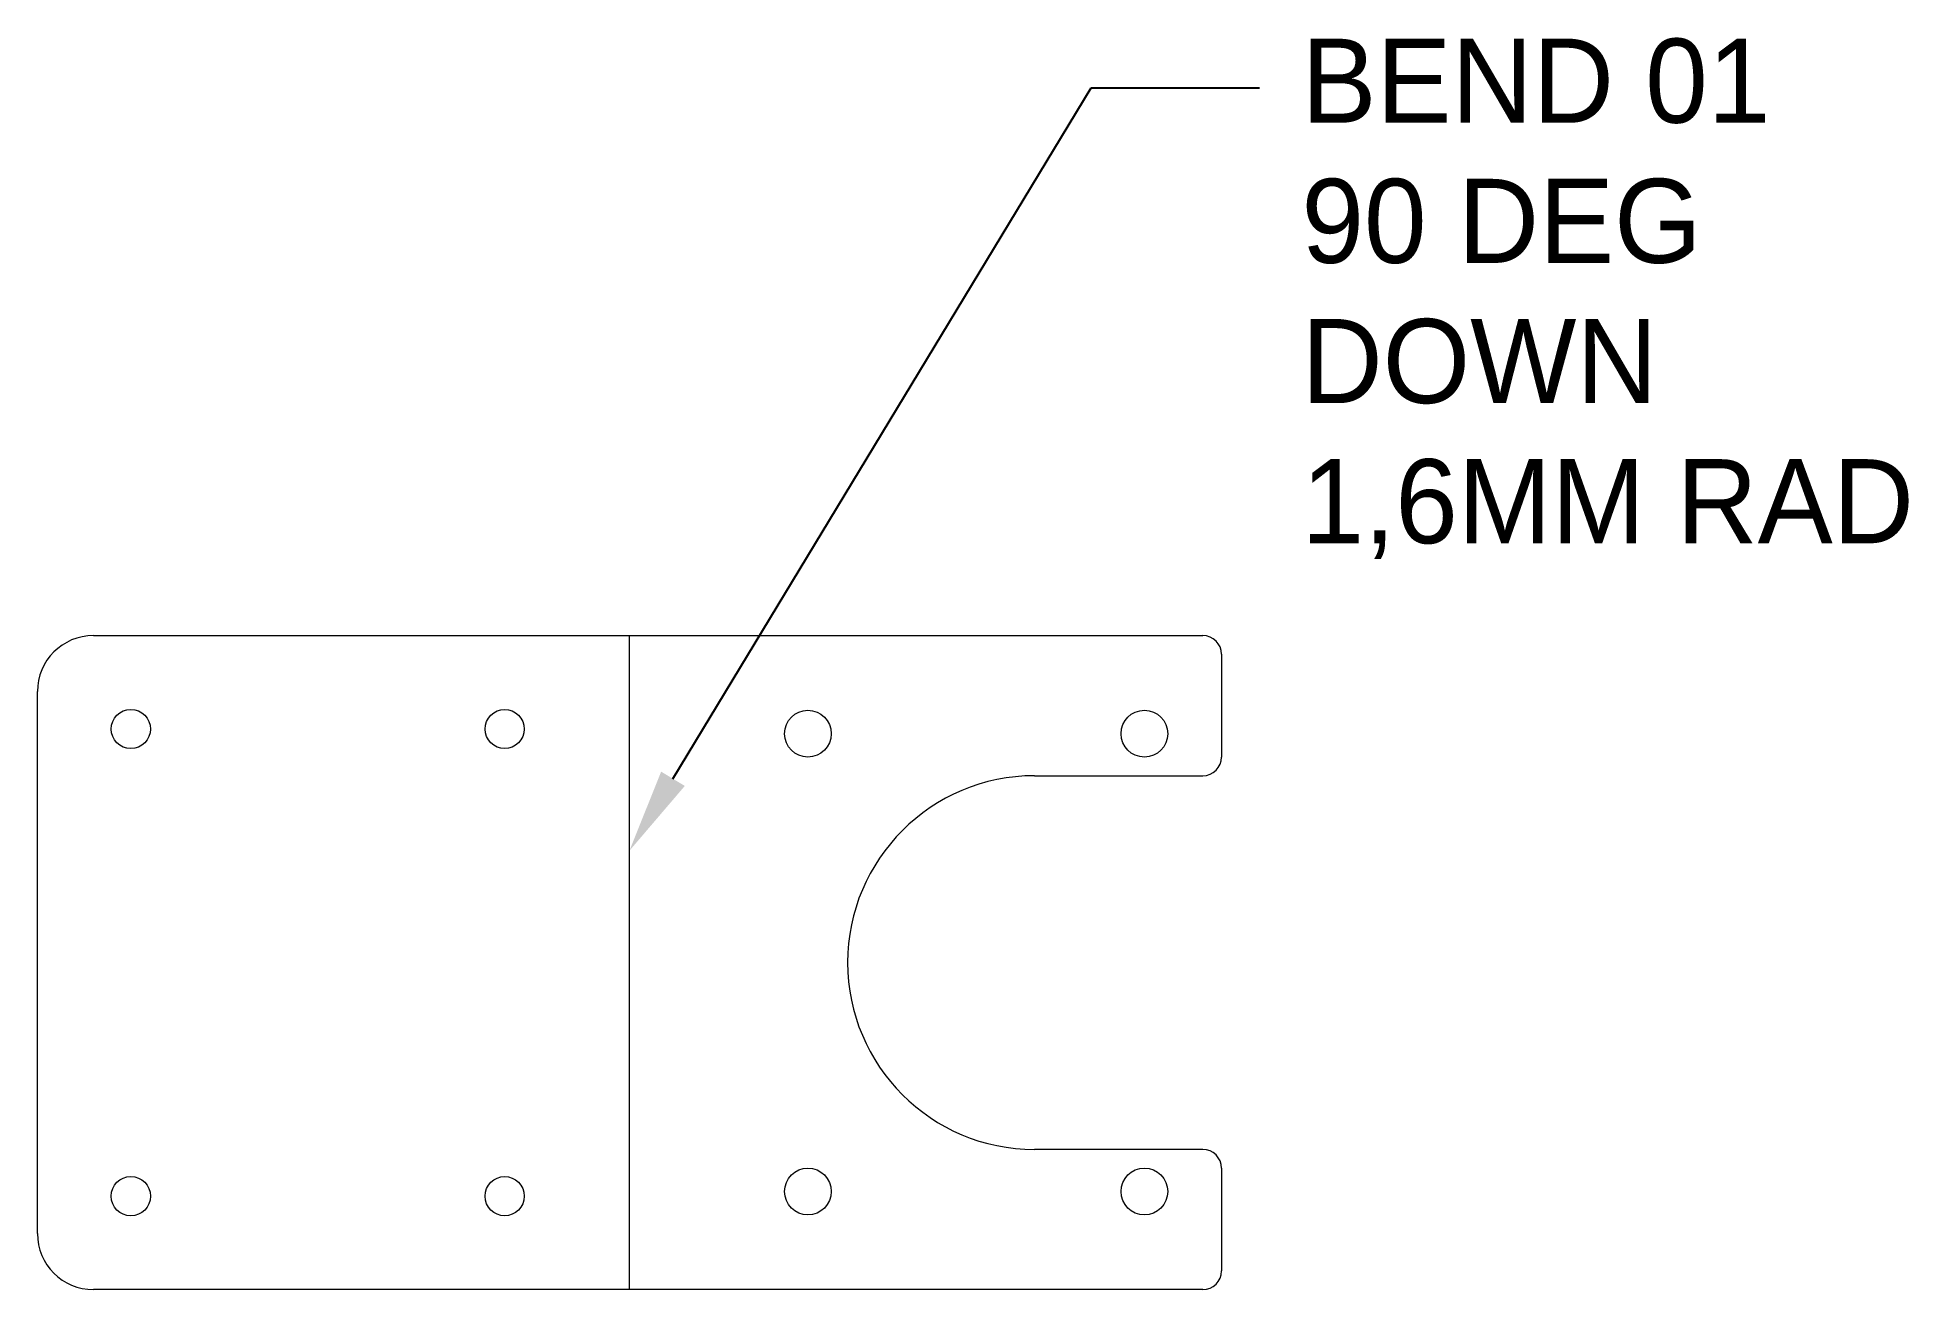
# Model space of a CAD drawing. Header units: millimetres. Extents: x -65 to 135, y -70 to 64.
import ezdxf
from ezdxf import colors
from ezdxf.entities.mleader import LeaderData, LeaderLine
from ezdxf.math import Vec2, Vec3

# ---------------------------------------------------------------- set-up
doc = ezdxf.new("R2010")
doc.units = ezdxf.units.MM
for name, color, linetype, lineweight in [('IV_BEND_DOWN', 7, 'Continuous', 5), ('IV_INTERIOR_PROFILES', 7, 'Continuous', 5), ('IV_OUTER_PROFILE', 7, 'Continuous', 5)]:
    doc.layers.add(name, color=color, linetype=linetype, lineweight=lineweight)

msp = doc.modelspace()

# ---------------------------------------------------------------- linework, layer by layer
at = {"layer": 'IV_BEND_DOWN'}
msp.add_line((-1.95, -70), (-1.95, 0), dxfattribs=at)
at = {"layer": 'IV_INTERIOR_PROFILES'}
for centre, radius in [((-55.3, -10), 2.1), ((-15.3, -10), 2.1), ((17.15, -10.5), 2.5), ((53.15, -10.5), 2.5), ((-55.3, -60), 2.1), ((-15.3, -60), 2.1), ((17.15, -59.5), 2.5), ((53.15, -59.5), 2.5)]:
    msp.add_circle(centre, radius, dxfattribs=at)
at = {"layer": 'IV_OUTER_PROFILE'}
for p, q in [((-59.3, 0), (59.4, 0)), ((61.4, -2), (61.4, -13)), ((-65.3, -64), (-65.3, -6)), ((41.4, -15), (59.4, -15)), ((59.4, -55), (41.4, -55)), ((61.4, -57), (61.4, -68)), ((59.4, -70), (-59.3, -70))]:
    msp.add_line(p, q, dxfattribs=at)
for centre, radius, start, end in [((-59.3, -6), 6, 90, 180), ((59.4, -2), 2, 0, 90), ((59.4, -13), 2, 270, 0), ((41.4, -35), 20, 90, 270), ((59.4, -57), 2, 0, 90), ((-59.3, -64), 6, 180, 270), ((59.4, -68), 2, 270, 0)]:
    msp.add_arc(centre, radius, start, end, dxfattribs=at)

# ---------------------------------------------------------------- leaders
ml = msp.add_multileader_mtext('Standard')
ml.set_content('BEND 01\\P90 DEG\\PDOWN \\P1,6MM RAD', color=256)
ml.set_leader_properties()
ml.build(insert=Vec2(0, 0))
ml.multileader.update_dxf_attribs({"text_right_attachment_type": 6, "dogleg_length": 0.36, "arrow_head_size": 9, "scale": 50})
ctx = ml.context
ctx.base_point, ctx.scale, ctx.char_height, ctx.arrow_head_size, ctx.landing_gap_size, ctx.plane_origin = Vec3(65.46, 58.64), 50, 9, 9, 4.5, Vec3(157.88, 0)
ctx.right_attachment = 6
notes = []
notes.append((ctx, [(0, (1, 1, 0), (47.46, 58.64), (1, 0), 18, [(0, [(-1.95, -23.03)], 0, [])])]))
ctx.mtext.insert, ctx.mtext.flow_direction = Vec3(69.96, 63.89), 5
for ctx, leaders in notes:
    for number, flags, end, landing, length, lines in leaders:
        leader = LeaderData()
        leader.index, (leader.has_last_leader_line, leader.has_dogleg_vector, leader.attachment_direction) = number, flags
        leader.last_leader_point, leader.dogleg_vector, leader.dogleg_length = Vec3(end), Vec3(landing), length
        for number, points, colour, breaks in lines:
            line = LeaderLine()
            line.index, line.vertices, line.color, line.breaks = number, Vec3.list(points), colors.encode_raw_color(colour), breaks
            leader.lines.append(line)
        ctx.leaders.append(leader)

doc.saveas('drawing.dxf')
